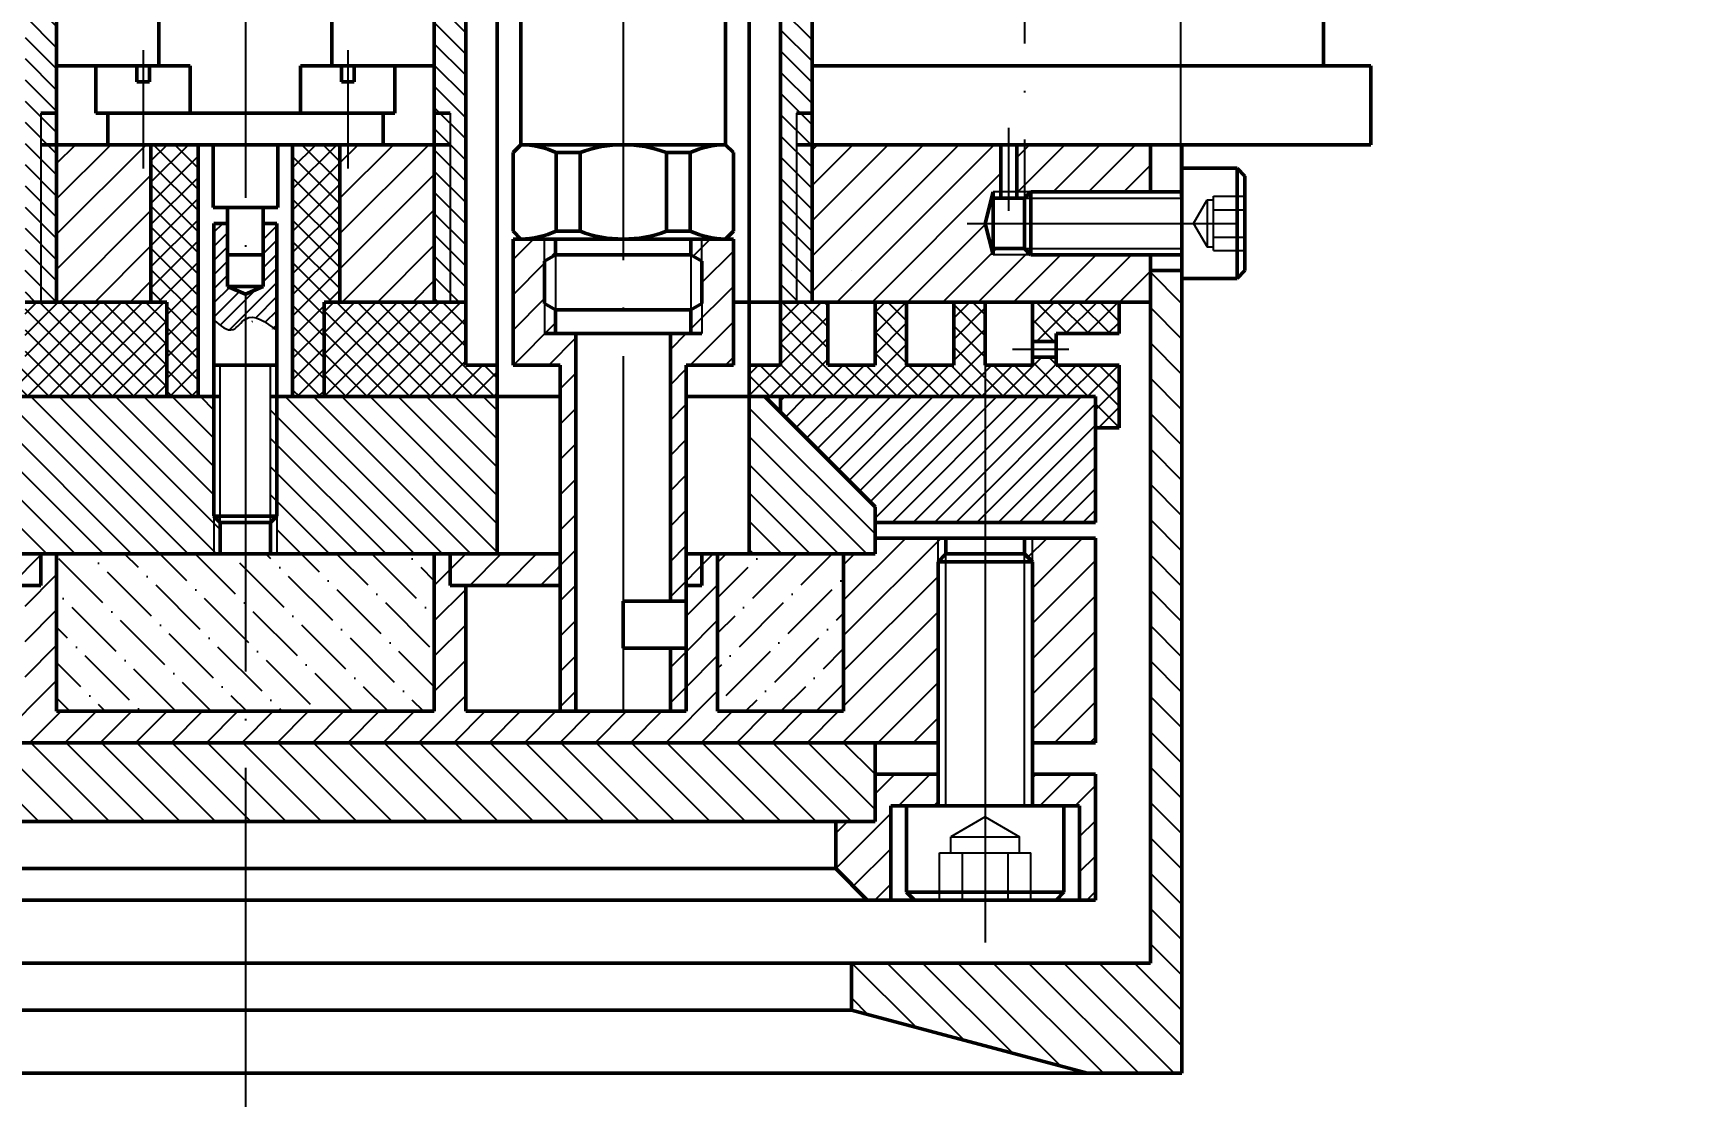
# Model space of a CAD drawing. Header units: millimetres. Extents: x -5427 to 3670, y -5891 to 948.
# Drawn here: x 1353.5 to 1458.1, y 739.4 to 806.9 of the extents above; entities that cross this region are included whole.
import ezdxf

# ---------------------------------------------------------------- set-up
doc = ezdxf.new("R2010")
doc.units = ezdxf.units.MM
doc.header["$MEASUREMENT"] = 0
doc.linetypes.add('ACAD_ISO04W100', pattern=[30, 24, -3, 0, -3])
doc.layers.add('оси', color=1, linetype='ACAD_ISO04W100')
doc.layers.add('Толстые', color=7, linetype='Continuous', lineweight=50)
doc.layers.add('Тонкие', color=140, linetype='Continuous', lineweight=25)
doc.styles.get("Standard").update_dxf_attribs({"font": 'isocpeui.ttf'})
doc.dimstyles.new('ISO-25', dxfattribs={"dimtxt": 4, "dimasz": 4, "dimexe": 1.25, "dimexo": 0, "dimtad": 1, "dimtxsty": 'Standard', "dimcen": 2.5, "dimadec": 0, "dimazin": 0, "dimtfac": 1, "dimtmove": 0, "dimatfit": 3, "dimfxl": 1, "dimarcsym": 0})
pattern_1 = [(135, (1159.511800933583, -1341.044500152839), (-1.122532015133644, -1.122532015133644), [])]
pattern_2 = [(225, (1159.511800933583, -1341.044500152839), (1.122532015133644, -1.122532015133644), [])]
pattern_3 = [(135, (1912.154741541242, -518.7256040148075), (-0.6735192090801865, -0.6735192090801864), []), (225, (1912.154741541242, -518.7256040148075), (0.6735192090801864, -0.6735192090801865), [])]

# ---------------------------------------------------------------- blocks, each defined once
blk = doc.blocks.new('*D147')
at = {"layer": 'Defpoints', "color": 0, "transparency": 16777216}
for p in [(1690.466516361826, 889.928779320926), (1303.470066520167, 797.8378986526861), (1690.466516361826, 523.8379232044122)]:
    blk.add_point(p, dxfattribs=at)
at = {"layer": 'Тонкие', "color": 0, "lineweight": -2, "transparency": 16777216}
for p, q in [((1303.470066520167, 797.8378986526861), (1303.470066520167, 891.178779320926)), ((1690.466516361826, 523.8379232044122), (1690.466516361826, 891.178779320926)), ((1307.470066520167, 889.928779320926), (1686.466516361826, 889.928779320926))]:
    blk.add_line(p, q, dxfattribs=at)
at = {"layer": 'Тонкие', "color": 0, "transparency": 16777216}
for points in [[(1307.470066520167, 890.5954459875926), (1307.470066520167, 889.2621126542593), (1303.470066520167, 889.928779320926)], [(1686.466516361826, 890.5954459875926), (1686.466516361826, 889.2621126542593), (1690.466516361826, 889.928779320926)]]:
    blk.add_solid(points, dxfattribs=at)
at = {"layer": 'Тонкие', "color": 0, "transparency": 16777216, "insert": (1496.968291440997, 892.5795368966835), "char_height": 4, "attachment_point": 5}
blk.add_mtext('387', dxfattribs=at)

msp = doc.modelspace()

# ---------------------------------------------------------------- hatches: boundary and pattern name
at = {"layer": 'Тонкие'}
h = msp.add_hatch(dxfattribs=at)
h.set_pattern_fill('ANSI31', color=256, scale=0.3, angle=90, style=0)
h.set_pattern_definition([(135, (1159.511800933583, -1341.044500152839), (-0.6735192090801865, -0.6735192090801864), [])])
h.paths.add_polyline_path([(1330.969691828892, 801.8378984659305), (1331.969691828892, 801.8380736348611), (1331.969691828892, 789.838234486567), (1332.969691828892, 789.8382487852925), (1332.969691828892, 817.838248677521), (1337.969691828892, 817.838248677522), (1337.969691828892, 818.838248677521), (1331.969691828892, 818.838248677521), (1330.969691828892, 817.838248677521)])
h.paths.add_polyline_path([(1331.969691828892, 799.837898466689), (1330.969691828892, 799.837898466689), (1330.969691828892, 789.8382201878405), (1331.969691828892, 789.838234486567)])
h.paths.add_polyline_path([(1331.969691828892, 801.8380736348611), (1330.969691828892, 801.8378984659305), (1330.969691828892, 799.837898466689), (1331.969691828892, 799.837898466689)], flags=16)
h.paths.add_polyline_path([(1347.969691828892, 818.838248677522), (1347.969691828892, 817.838248677521), (1352.969691828892, 817.838248677521), (1352.969691828892, 789.8382486775229), (1353.969691829691, 789.838248671954), (1353.970042197425, 801.8380735734866), (1354.969691828892, 801.8378984659305), (1354.969691828892, 817.838248677522), (1353.969691828892, 818.838248677522)])
h.paths.add_polyline_path([(1354.969691828892, 799.8379005390454), (1353.969983796837, 799.8378984672947), (1353.969691829691, 789.838248671954), (1354.969691828892, 789.8382486663843)])
h.paths.add_polyline_path([(1353.969983796837, 799.8378984672938), (1354.969691828892, 799.8379005390454), (1354.969691828892, 801.8378984659305), (1353.970042197425, 801.8380735734866)], flags=16)
h.paths.add_polyline_path([(1379.969691828834, 799.8379523479691), (1378.969691828834, 799.8379502756118), (1378.969691828834, 789.8382486851008), (1379.969691828834, 789.8382486813127)], flags=17)
h.paths.add_polyline_path([(1378.969691828834, 799.8379502756118), (1379.969691828834, 799.8379523479691), (1379.969691828834, 801.8381337332105), (1378.969691828834, 801.8379585642817)])
h.paths.add_polyline_path([(1378.969691828834, 801.8379585642817), (1379.969691828834, 801.8381337332114), (1379.969691828834, 789.8382486813136), (1380.969691828834, 789.8382486775265), (1380.969691828834, 817.8383087758723), (1385.969691828834, 817.8383087758723), (1385.969691828834, 818.8383087758723), (1379.969691828834, 818.8383087758723), (1378.969691828834, 817.8383087758723)])
h.paths.add_polyline_path([(1402.969691828834, 817.8383087758723), (1401.969691828833, 818.8383087758723), (1395.969691828834, 818.8383087758723), (1395.969691828834, 817.8383087758723), (1400.969691828834, 817.8383087758723), (1400.969691828834, 789.8378984666908), (1401.969691828834, 789.8378984666908), (1401.969691828834, 801.8381337332114), (1402.969691828834, 801.8379585642817)])
h.paths.add_polyline_path([(1402.969691828834, 799.8378984666899), (1401.969691828834, 799.8378984666899), (1401.969691828834, 789.8378984666908), (1402.969691828834, 789.8378984666917)], flags=17)
h.paths.add_polyline_path([(1401.969691828834, 799.8378984666899), (1402.969691828834, 799.8378984666899), (1402.969691828834, 801.8379585642817), (1401.969691828834, 801.8381337332114)], flags=17)
h = msp.add_hatch(dxfattribs=at)
h.set_pattern_fill('ANSI31', color=256, scale=0.5, angle=180, style=0)
h.set_pattern_definition(pattern_2)
h.paths.add_polyline_path([(1318.969708550337, 799.837898466689), (1318.969708543749, 796.8378986975879), (1319.469708494309, 796.8378986975879), (1319.969708525247, 794.837898652688), (1319.969708496399, 794.837898652688), (1319.469708527338, 792.8378986594764), (1317.06970854053, 792.8378986594764), (1309.469704815901, 792.8378986549699), (1309.469704815901, 789.8379127654118), (1330.969691828892, 789.8382201878405), (1330.969691828892, 799.837898466689)])
h.paths.add_polyline_path([(1309.469704815909, 799.8378984666881), (1309.469704815909, 796.8378986526861), (1317.069704781041, 796.8378986526861), (1317.06970850566, 796.8378986975879), (1317.969708543749, 796.8378986975879), (1317.969708550337, 799.837898466689)], flags=17)
h.paths.add_polyline_path([(1354.969691828892, 799.8379005390464), (1354.969691828892, 789.8382486663852), (1360.969691327638, 789.8382486329676), (1360.969691828886, 799.8379129731877), (1360.969691828886, 799.8379254073291), (1358.219691828863, 799.8379254073291), (1358.219691828901, 799.8379072742057)])
h.paths.add_polyline_path([(1372.969691828892, 799.83792540733), (1372.969691488039, 789.8382487078236), (1378.969691828834, 789.8382486851008), (1378.969691828834, 799.8379502756127), (1375.719691828863, 799.8379435404515), (1375.719691828863, 799.8379254073291)])
h.paths.add_polyline_path([(1402.969691828834, 799.8378984666899), (1402.969691828834, 789.8378984666917), (1424.469678841876, 789.8378984666926), (1424.469678841875, 792.8378986537839), (1416.869678847577, 792.837898653783), (1414.46967513044, 792.8378986594764), (1413.969675146954, 794.8378987103845), (1414.469675163468, 796.837898697587), (1414.969675114028, 796.8378986975879), (1414.96967510744, 799.8378984666899)])
h.paths.add_polyline_path([(1415.96967510744, 799.8378984666908), (1415.969675114028, 796.8378986975879), (1416.869675152118, 796.8378986975879), (1416.869678876754, 796.8378986526861), (1424.469678841882, 796.8378986526861), (1424.469678841882, 799.8378984666899)])
h.paths.add_polyline_path([(1414.469675133742, 793.2378986404585), (1414.46967513044, 792.8378986594764), (1416.869678841884, 792.8378986594764), (1416.469678841884, 793.2378986594761)], flags=17)
h.paths.add_polyline_path([(1415.969675114029, 796.8378986975879), (1415.969675114907, 796.4378986563027), (1416.469678831854, 796.4378986563017), (1416.869678876755, 796.8378986975879)], flags=17)
h.paths.add_polyline_path([(1414.469675163469, 796.8378986975879), (1414.469675160166, 796.4378986563027), (1414.969675114907, 796.4378986563017), (1414.969675114028, 796.8378986975879)], flags=16)
h.paths.add_polyline_path([(1317.469708540529, 793.2378986594761), (1317.469704815911, 793.2378986594761), (1317.069704815912, 792.8378986594764), (1319.469708527338, 792.8378986594764), (1319.469708524035, 793.2378986404585)], flags=17)
h.paths.add_polyline_path([(1318.969708543749, 796.8378986975879), (1318.96970854287, 796.4378986563008), (1319.469708497611, 796.4378986563017), (1319.469708494309, 796.8378986975879)], flags=16)
h.paths.add_polyline_path([(1317.069704781041, 796.8378986975879), (1317.469704825942, 796.4378986563017), (1317.96970854287, 796.4378986563017), (1317.969708543749, 796.8378986975879)], flags=17)
h = msp.add_hatch(dxfattribs=at)
h.set_pattern_fill('ANSI37', color=256, scale=0.3, angle=180, style=0)
h.set_pattern_definition([(225, (1159.511800933583, -1341.044500152839), (0.6735192090801864, -0.6735192090801865), []), (315, (1159.511800933583, -1341.044500152839), (0.6735192090801865, 0.6735192090801864), [])])
h.paths.add_polyline_path([(1363.969691828885, 799.8379191902584), (1360.969691828885, 799.8379129731877), (1360.969691327638, 789.8382486329676), (1361.969691327638, 789.8382486273979), (1361.969691026863, 783.8378932805797), (1363.969691026864, 783.8378930132542)])
h.paths.add_polyline_path([(1369.969691283509, 783.837892053434), (1371.969691283509, 783.83789186695), (1371.969691488039, 789.8382487116107), (1372.969691488039, 789.8382487078236), (1372.969691828891, 799.8379254073291), (1369.969691828892, 799.8379254073291)])
h = msp.add_hatch(dxfattribs=at)
h.set_pattern_fill('ANSI31', color=256, scale=0.2, angle=180, style=0)
h.set_pattern_definition([(225, (1159.511800933583, -1341.044500152839), (0.4490128060534576, -0.4490128060534577), [])])
edge = h.paths.add_edge_path()
edge.add_line((1365.839691828863, 790.8379254073291), (1365.839691828863, 794.83792540733))
edge.add_line((1365.839691828863, 794.83792540733), (1364.969691647032, 794.83792540733))
edge.add_line((1364.969691647032, 794.83792540733), (1364.969690529066, 788.690529584321))
edge.add_spline(control_points=[(1364.969690529066, 788.690529584321), (1365.39763367437, 788.3252237283134), (1366.148974595756, 787.6838552627762), (1366.697885199152, 788.5815466935703), (1366.969691828892, 788.7568120835879)], knot_values=[0, 0, 0, 0, 1.356419349146966, 2.381469068400858, 2.381469068400858, 2.381469068400858, 2.381469068400893], degree=3, periodic=0)
edge.add_line((1366.969691828892, 788.7568120835879), (1366.969691828892, 790.3379254073286))
edge.add_line((1366.969691828892, 790.3379254073282), (1365.839691828862, 790.8379254073286))
edge = h.paths.add_edge_path()
edge.add_line((1366.969691828892, 790.3379254073427), (1366.969691828892, 788.7568120835874))
edge.add_spline(control_points=[(1366.969691828892, 788.7568120835879), (1367.534169596848, 789.1207966422119), (1368.251931145001, 788.5742085000577), (1368.969692693154, 788.0276203579035)], knot_values=[2.381469068400858, 2.381469068400858, 2.381469068400858, 2.381469068400893, 4.510253705196564, 4.510253705196564, 4.510253705196564, 4.510253705196564], degree=3, periodic=0)
edge.add_line((1368.969692693154, 788.0276203579035), (1368.969691939014, 794.8379254073295))
edge.add_line((1368.969691939014, 794.83792540733), (1368.099691828864, 794.83792540733))
edge.add_line((1368.099691828863, 794.83792540733), (1368.099691828863, 790.8379254073291))
edge.add_line((1368.099691828863, 790.8379254073291), (1366.969691828892, 790.3379254073423))
h = msp.add_hatch(dxfattribs=at)
h.set_pattern_fill('ANSI31', color=256, scale=0.5, angle=180, style=0)
h.set_pattern_definition([(225, (1554.154741334236, -525.7460722845078), (1.122532015133644, -1.122532015133644), [])])
h.paths.add_polyline_path([(1326.969691828892, 773.838248677521), (1326.969691839578, 774.8382486454605), (1322.969704190732, 774.838248773701), (1322.969704190732, 767.838248677521), (1324.969704190732, 767.838248677521), (1325.969704190732, 767.838248677521), (1325.969704190732, 761.8382488036034), (1366.969691828892, 761.838249201249), (1366.969691828892, 763.838248677521), (1354.969691828892, 763.838248677521), (1354.969691828892, 773.8382500297332), (1353.969691828892, 773.8382499546099), (1353.969691828892, 771.838248677521), (1352.969691828892, 771.838248677521), (1352.969691828892, 763.838248677521), (1338.969691828892, 763.838248677521), (1338.969691828892, 771.838248677521), (1337.969691828892, 771.838248677521), (1337.969691828892, 773.838248677521), (1336.969691828892, 773.838248677521), (1336.969691828892, 763.838248677521), (1328.969691828892, 763.838248677521), (1328.969691828892, 773.838248677521)])
h.paths.add_polyline_path([(1312.969704815898, 774.8382481351694), (1312.969704815898, 771.1834755706498), (1314.147224884716, 770.7020136454742, -0.3045927964812938), (1314.610032903614, 771.0127816776587, -1), (1314.610032903614, 770.0127816776587, -0.533045411100203), (1314.147224884716, 770.7020136454742), (1312.969704815898, 771.1834755706498), (1312.969704815898, 761.838248677521), (1313.969704190732, 761.8382486872199), (1313.969704190732, 767.838248677521), (1316.969703386785, 767.838248677521), (1316.969703723416, 774.8382481351694)])
h.paths.add_polyline_path([(1314.610032903614, 770.0127816776587, 1), (1314.610032903614, 771.0127816776587, 1)], flags=16)
h.paths.add_polyline_path([(1406.969700835578, 774.8382496443476), (1406.969705339006, 773.8382305817779), (1404.969691828892, 773.8382335977551), (1404.969691828892, 763.838248677521), (1396.969691828892, 763.838248677521), (1396.969691828892, 773.8382456615839), (1395.969691828892, 773.8382471695625), (1395.969691828892, 771.8382486775192), (1394.969699500778, 771.8382486775192), (1394.969703884713, 763.838248677521), (1380.969691828892, 763.838248677521), (1380.969691828892, 771.8382486775192), (1379.969691828892, 771.8382486775192), (1379.969691828892, 773.8382519078061), (1378.969691828892, 773.8382518326837), (1378.969691828892, 763.838248677521), (1366.969691828892, 763.838248677521), (1366.969691828892, 761.838249201249), (1410.969685167403, 761.8382496279903), (1410.969690632772, 773.3385996242853), (1410.969690632772, 774.8382457770142)])
h.paths.add_polyline_path([(1416.969681954437, 774.8382399760078), (1416.969681954437, 773.3386083026164), (1416.969690632772, 773.3385996242853), (1416.969681954437, 773.3385996242853), (1416.969681954437, 761.8382486775201), (1420.96969053415, 761.8382483658954), (1420.969686873874, 773.8382483998905), (1420.969686568855, 774.8382361086599)])
h.paths.add_polyline_path([(1410.969690632772, 774.8382457770142), (1410.969690632772, 773.3385996242853), (1411.469690399112, 773.8385993872309), (1411.469690399112, 774.8382452935969)])
h.paths.add_polyline_path([(1416.469690632772, 774.838240459417), (1416.469690632772, 773.8385993872309), (1416.969681954437, 773.3386083026164), (1416.969681954437, 774.8382399760078)])
h.paths.add_polyline_path([(1393.969704248281, 767.838248677521), (1393.969703521156, 763.838248677522), (1394.969691828892, 763.838248677521), (1394.969691828892, 767.838248677521)], flags=17)
h.paths.add_polyline_path([(1393.969707883913, 787.8383087758723), (1393.969704793624, 770.838248677521), (1394.96970004877, 770.838248677521), (1394.969691828858, 785.8383087758714), (1397.969691828834, 785.8383087758723), (1397.969691828834, 793.8383087758723), (1395.969691828834, 793.8383087758723), (1395.969691828834, 792.4341635874428), (1395.969691828834, 789.7424539643018), (1395.969691828834, 787.8383087758723)])
h.paths.add_polyline_path([(1385.969691828838, 787.8383087758723), (1385.969691828838, 789.7424539643036), (1385.969691828834, 792.4341635874391), (1385.969691828834, 793.8383087758723), (1383.969691828834, 793.8383087758723), (1383.969691828834, 785.8383087758723), (1386.969691828834, 785.8383087758723), (1386.969712487699, 763.838248677521), (1387.969703521156, 763.838248677521), (1387.969707883913, 787.8383087758723)])
h.paths.add_polyline_path([(1385.969691828838, 789.7424539643027), (1385.969691828838, 787.8383087758723), (1386.669691828835, 787.8383087758723), (1386.669691828835, 789.3383087758723)], flags=16)
h.paths.add_polyline_path([(1385.969691828834, 793.8383087758723), (1385.969691828834, 792.4341635874391), (1386.669691828835, 792.8383087758723), (1386.669691828835, 793.8383087758723)], flags=16)
h.paths.add_polyline_path([(1395.26969182884, 793.8383087758723), (1395.26969182884, 792.8383087758714), (1395.969691828834, 792.4341635874428), (1395.969691828834, 793.8383087758723)], flags=17)
h.paths.add_polyline_path([(1395.269691828834, 789.3383087758687), (1395.269691828834, 787.8383087758723), (1395.969691828834, 787.8383087758723), (1395.969691828834, 789.7424539643009)], flags=17)
h.paths.add_polyline_path([(1345.969691828892, 787.838248677521), (1345.969691828892, 763.838248677521), (1346.969691828892, 763.838248677521), (1346.969691828892, 785.838248677521), (1349.969691828892, 785.838248677521), (1349.969691828892, 793.838248677521), (1347.969691828892, 793.838248677521), (1347.969691828892, 792.4341034890915), (1347.969691828892, 789.7423938659506), (1347.969691828892, 787.838248677521)])
h.paths.add_polyline_path([(1337.969691828895, 787.838248677521), (1337.969691828895, 789.7423938659533), (1337.969691828892, 792.4341034890879), (1337.969691828892, 793.838248677521), (1335.969691828892, 793.838248677521), (1335.969691828892, 785.838248677521), (1338.969691828892, 785.838248677521), (1338.969691828892, 767.8797005618492), (1339.969691828892, 767.3023502926592), (1339.969691828892, 787.838248677521)])
h.paths.add_polyline_path([(1337.969691828895, 789.7423938659515), (1337.969691828895, 787.838248677521), (1338.669691828892, 787.838248677521), (1338.669691828892, 789.338248677521)], flags=16)
h.paths.add_polyline_path([(1337.969691828892, 793.838248677521), (1337.969691828892, 792.4341034890879), (1338.669691828892, 792.838248677521), (1338.669691828892, 793.838248677521)], flags=16)
h.paths.add_polyline_path([(1347.269691828891, 789.3382486775174), (1347.269691828891, 787.838248677521), (1347.969691828892, 787.838248677521), (1347.969691828892, 789.7423938659506)], flags=17)
h.paths.add_polyline_path([(1347.269691828897, 793.838248677521), (1347.269691828897, 792.838248677521), (1347.969691828892, 792.4341034890915), (1347.969691828892, 793.838248677521)], flags=17)
h.paths.add_polyline_path([(1346.969691828892, 773.83824942875), (1346.969691828892, 771.838248677521), (1353.969691828892, 771.838248677521), (1353.969691828892, 773.8382499546099)], flags=17)
h.paths.add_polyline_path([(1337.969691828892, 773.838248677521), (1337.969691828892, 771.838248677521), (1338.969691828892, 771.838248677521), (1338.969691828892, 773.838248677521)], flags=17)
h.paths.add_polyline_path([(1379.969691828892, 773.8382519078061), (1379.969691828892, 771.8382486775192), (1386.969704975405, 771.8382486775201), (1386.969703097328, 773.8382524336669)], flags=16)
h.paths.add_polyline_path([(1394.969698404794, 773.8382486775301), (1394.969699500778, 771.8382486775192), (1395.969691828892, 771.8382486775201), (1395.969691828892, 773.8382471695625)], flags=17)
h = msp.add_hatch(dxfattribs=at)
h.set_pattern_fill('ANSI31', color=256, scale=0.5, angle=90, style=0)
h.set_pattern_definition(pattern_1)
h.paths.add_polyline_path([(1309.469704815898, 747.838248677521), (1309.469704815901, 791.837898670103), (1307.469704815898, 791.8378986537848), (1307.469704815898, 740.838248677521), (1313.469691828892, 740.838248677521), (1328.469691828877, 744.838248677521), (1328.469691828886, 747.8382486775201)])
h.paths.add_polyline_path([(1405.469691828898, 747.8382486775192), (1405.469691828907, 744.838248677521), (1420.469691828892, 740.838248677521), (1426.469678841885, 740.838248677521), (1426.469678841885, 791.8378986537848), (1424.469678841876, 791.8378986537848), (1424.469678841883, 747.8382486775192)])
h = msp.add_hatch(dxfattribs=at)
h.set_pattern_fill('ANSI37', color=256, scale=0.3, angle=90, style=0)
h.set_pattern_definition(pattern_3)
h.paths.add_polyline_path([(1311.469704815898, 785.8378984666854), (1311.469704649523, 781.8378984666854), (1312.969704815898, 781.8378983725736), (1312.969704815898, 783.8378980167174), (1317.469352949433, 783.8378976698853), (1317.469703957072, 783.838248677521), (1317.469703957072, 783.837897669858), (1317.624319450616, 783.83789765794), (1313.915023396873, 785.8378984666854)])
h.paths.add_polyline_path([(1316.96969182889, 785.8378984666872), (1316.96969182889, 786.3378984666872), (1315.469704815898, 786.3378984666872), (1315.469704815898, 785.8378984666854), (1313.915023396873, 785.8378984666854), (1317.624319450616, 783.83789765794), (1319.969706412496, 783.8378974771579), (1319.969706759631, 785.8378984666872)])
h.paths.add_polyline_path([(1311.469704815898, 789.8379413628647), (1311.469704815898, 787.8378984666854), (1315.469704815898, 787.8378984666854), (1315.469704815898, 787.3378984666872), (1316.96969182889, 787.3378984666872), (1316.96969182889, 789.8380200056729)])
h.paths.add_polyline_path([(1321.156411112828, 787.8674685911767, -0.5913973766519861), (1320.734246376165, 788.6353807691714), (1319.96969182889, 789.120578740881), (1319.96969182889, 786.2948144926615), (1319.969706838938, 786.2948144926615), (1319.969706412496, 783.8378974771579), (1322.469704190732, 783.8378972844587), (1322.469704190732, 783.838248677521), (1322.470055583988, 783.8378972844314), (1334.969691828892, 783.8378963209609), (1334.969691828892, 785.838248677521), (1332.969691828892, 785.838248677521), (1332.969691828892, 789.8382487852925), (1329.96969182889, 789.8382058891141), (1329.96969182889, 785.8378984666872), (1326.96969182889, 785.8378984666872), (1326.96969182889, 789.8381629929356), (1324.96969182889, 789.8381343954827), (1324.96969182889, 785.8378984666872), (1321.96969182889, 785.8378984666872), (1321.96969182889, 789.8380914993052), (1319.96969182889, 789.8380629018523), (1319.96969182889, 789.120578740881), (1320.734246376165, 788.6353807691714, -0.2567571301440547), (1321.156411112828, 788.8674685911767, -1)])
h.paths.add_polyline_path([(1321.156411112828, 787.8674685911767, 1), (1321.156411112828, 788.8674685911767, 1)], flags=16)
h.paths.add_polyline_path([(1352.969691828892, 789.8382486775229), (1352.969691828892, 785.838248677521), (1350.969691828892, 785.838248677521), (1350.969691828892, 783.8378947508675), (1361.969691026863, 783.8378932805792), (1361.969691327638, 789.8382486273979)])
h = msp.add_hatch(dxfattribs=at)
h.set_pattern_fill('ANSI37', color=256, scale=0.3, angle=90, style=0)
h.set_pattern_definition(pattern_3)
h.paths.add_polyline_path([(1371.969691488039, 789.8382487116107), (1371.96969128351, 783.8378918669498), (1382.969691828877, 783.8378908412881), (1382.969691828874, 785.8383087758723), (1380.969691828834, 785.8383087758723), (1380.969691828834, 789.8382486775256)])
h.paths.add_polyline_path([(1400.969691828834, 789.8378984666908), (1400.969691828834, 785.8383087758723), (1398.969691828874, 785.8383087758723), (1398.969691828877, 783.8378906886094), (1413.96969293667, 783.8378952639544), (1413.969692953097, 785.837898524502), (1413.969691773538, 785.837898524502), (1413.969691768618, 789.8378984666926), (1411.969691768618, 789.8378984666926), (1411.969691773538, 785.8378985220409), (1408.969691773538, 785.837898518351), (1408.969691768618, 789.8378984666917), (1406.969691768618, 789.8378984666917), (1406.969691773538, 785.8378985158909), (1403.969691773538, 785.8378985122001), (1403.969691768618, 789.8378984666917)])
h.paths.add_polyline_path([(1418.469678786529, 785.8378984666926), (1418.469678785915, 786.3378985300362), (1416.969691772923, 786.3378985281909), (1416.969691773538, 785.8378985281909), (1413.969692953097, 785.837898524502), (1413.96969293667, 783.8378952639544), (1420.969683823751, 783.8378973991132), (1420.969684433797, 781.8378983419045), (1422.469679008261, 781.8378984666854), (1422.469678841886, 785.8378984666926)])
h.paths.add_polyline_path([(1416.969691768618, 789.8378984666926), (1416.969691771693, 787.3378985281909), (1418.469678784684, 787.3378985300362), (1418.469678784069, 787.8378984666926), (1422.469678841879, 787.8378984666917), (1422.469678841879, 789.8378984666926)])
h = msp.add_hatch(dxfattribs=at)
h.set_pattern_fill('ANSI31', color=256, scale=0.3, angle=180, style=0)
h.set_pattern_definition([(225, (1159.511800933583, -1341.044500152839), (0.6735192090801864, -0.6735192090801865), [])])
h.paths.add_polyline_path([(1312.969704815898, 775.8382481351694), (1316.969703771507, 775.8382481351694), (1316.969704156213, 783.8378977083979), (1312.969704815898, 783.8378980167174)])
h.paths.add_polyline_path([(1332.969691828892, 782.8382486133997), (1332.969691828892, 783.8378964751205), (1322.969704190732, 783.8378972459185), (1322.969704190732, 775.8382486739588), (1326.969691850265, 775.8382486454603), (1326.969691860952, 776.8382486454602)])
h.paths.add_polyline_path([(1406.96969182889, 776.8382496443584), (1406.969696332234, 775.8382496443523), (1413.969692870965, 775.8382428765048), (1413.969692936671, 783.8378952639547), (1400.969691828892, 783.8378912986549), (1400.969691828892, 782.8382496443563)])
h.paths.add_polyline_path([(1413.969692936671, 783.8378952639548), (1413.969692870965, 775.8382428765049), (1420.969686263832, 775.8382361086601), (1420.96968382375, 783.8378973991131)])
h = msp.add_hatch(dxfattribs=at)
h.set_pattern_fill('ANSI31', color=256, scale=0.4, angle=90, style=0)
h.set_pattern_definition([(135, (1159.511800933583, -1341.044500152839), (-0.8980256121069154, -0.8980256121069152), [])])
h.paths.add_polyline_path([(1326.969691860952, 776.8382486454605), (1326.969691828892, 773.838248677521), (1334.969691828892, 773.838248677521), (1334.969691828892, 783.8378963347152), (1333.969339630754, 783.8378964152619)])
h.paths.add_polyline_path([(1350.969691828892, 783.8378947508675), (1350.969691828892, 773.8382497292407), (1364.969693807808, 773.8382507809622), (1364.969693987249, 776.2382486478148), (1364.969688264496, 776.2382543705683), (1364.969689646565, 783.8378924280953), (1358.969691828892, 783.8378930132542), (1358.969691828892, 783.8378936815664)])
h.paths.add_polyline_path([(1368.569695606786, 783.8378921839733), (1368.569694135551, 775.8382486677949), (1368.569694016534, 775.8382486702433), (1368.569694123395, 773.838251051405), (1382.969691828892, 773.8382521331753), (1382.969691828877, 783.8378908412881)])
h.paths.add_polyline_path([(1399.970050479506, 783.8378909937421), (1398.969691828877, 783.8378906886085), (1398.969691828892, 773.8382426456267), (1406.969705339006, 773.8382305817779), (1406.969691828891, 776.8382496443576)])
h.paths.add_polyline_path([(1364.969693987249, 776.2382486478148), (1364.969693807808, 773.8382507809622), (1365.369694137494, 773.8382508110119), (1365.369693987249, 775.8382486478151)])
h.paths.add_polyline_path([(1368.569694135551, 775.8382487892588), (1368.569694135551, 775.8382486677949), (1368.569694016534, 775.8382486677949), (1368.569694123395, 773.838251051405), (1368.969693859884, 773.8382510814538), (1368.969693998653, 776.2382486559766)], flags=16)
h = msp.add_hatch(dxfattribs=at)
h.set_pattern_fill('ANSI36', color=256, scale=0.5, angle=180, style=0)
h.set_pattern_definition([(225, (1159.511800933583, -1341.044500152839), (-0.841899011350234, -3.086963041617522), [3.96875, -0.79375, 0, -0.79375])])
h.paths.add_polyline_path([(1404.969691828891, 763.838248677521), (1404.969691828892, 773.8382335977553), (1396.969691828891, 773.8382456615836), (1396.969691828892, 763.838248677521)])
h.paths.add_polyline_path([(1336.969691828892, 773.8382486775212), (1328.969691828892, 773.838248677521), (1328.969691828892, 763.838248677521), (1336.969691828892, 763.838248677521)])
h = msp.add_hatch(dxfattribs=at)
h.set_pattern_fill('ANSI36', color=256, scale=0.5, angle=90, style=0)
h.set_pattern_definition([(135, (1159.511800933583, -1341.044500152839), (-3.086963041617522, 0.8418990113502338), [3.96875, -0.79375, 0, -0.79375])])
h.paths.add_polyline_path([(1354.969691828892, 773.8382500297323), (1354.969691828892, 763.838248677521), (1366.969691828892, 763.838248677521), (1366.969691828892, 773.838248677521), (1364.488151245547, 773.838248863058), (1364.488151245547, 773.8194403966074), (1364.469340889862, 773.8382507433746)])
h.paths.add_polyline_path([(1369.488151479205, 773.838251120402), (1369.488151479205, 773.8382484892229), (1366.969691828892, 773.8382486775201), (1366.969691828892, 763.838248677521), (1378.969691828892, 763.838248677521), (1378.969691828892, 773.8382518326837)])
h = msp.add_hatch(dxfattribs=at)
h.set_pattern_fill('ANSI31', color=256, scale=0.5, angle=90, style=0)
h.set_pattern_definition(pattern_1)
h.paths.add_polyline_path([(1326.969691828892, 761.8382488133022), (1326.969691828892, 756.8382486775201), (1366.969691828892, 756.8382486775205), (1366.969691828891, 761.838249201249)])
h.paths.add_polyline_path([(1366.969691828892, 756.8382486775205), (1406.969691828892, 756.8382486775209), (1406.969691828892, 761.8382495891958), (1366.969691828892, 761.8382492012491)])
h = msp.add_hatch(dxfattribs=at)
h.set_pattern_fill('ANSI31', color=256, scale=0.5, angle=180, style=0)
h.set_pattern_definition(pattern_2)
h.paths.add_polyline_path([(1327.469695216352, 751.8382471277539), (1329.469696766118, 753.838248677521), (1329.469696766118, 756.8382486775201), (1326.969691828892, 756.8382486775201), (1326.969691828892, 759.838248677521), (1319.969702246938, 759.838248677521), (1319.969700858398, 751.838247929358)])
h.paths.add_polyline_path([(1312.969704815898, 751.838248677521), (1319.969700858398, 751.838247929358), (1319.969702246938, 759.838248677521), (1312.969704815898, 759.8382486775201)])
h.paths.add_polyline_path([(1407.969691828892, 757.838248677521), (1410.969683266463, 757.838248677521), (1410.969684216932, 759.8382480042494), (1406.969691828892, 759.8382486775201), (1406.969691828892, 756.838248677521), (1404.469696766118, 756.838248677521), (1404.469696766118, 753.838248677521), (1406.469696766118, 751.838248677521), (1407.969691828892, 751.838248677521)])
h.paths.add_polyline_path([(1416.969681954437, 759.8382377706587), (1416.969681954437, 757.838248677521), (1419.96969182889, 757.8382486775201), (1419.969691828892, 751.8382372413037), (1420.969688716338, 751.8382371344226), (1420.969690170586, 759.8382370435322)])

# ---------------------------------------------------------------- linework, layer by layer
at = {"layer": 'оси'}
for p, q in [((1366.969691828892, 880.6546058345577), (1366.969691828892, 720.5807225652009)), ((1416.466517629326, 860.3640485760218), (1416.466517617387, 796.2302185695037)), ((1390.969712570891, 846.5962977817564), (1390.969703884717, 763.8382428605248)), ((1426.36601252029, 819.2415932146966), (1426.36601252029, 796.5521873952559)), ((1402.943556015632, 796.8741562210082), (1402.943556015632, 817.8146909276904)), ((1360.469691828892, 805.8379254073282), (1360.469691828892, 798.3156389120852)), ((1373.469691828892, 805.83792540733), (1373.469691828892, 798.3264029774148)), ((1415.469675114907, 795.6257062941934), (1415.46967510744, 800.9101025415168)), ((1412.827387403789, 794.837898652688), (1430.002432044553, 794.837898652687)), ((1415.709588240299, 786.8378985281909), (1419.291153082904, 786.8378985300362)), ((1413.969692956851, 786.2948041311413), (1413.969692651735, 749.1472049508432)), ((1413.969673840764, 775.216364554419), (1413.969683266462, 749.1472153123634))]:
    msp.add_line(p, q, dxfattribs=at)
at = {"layer": 'Толстые'}
for p, q in [((1354.969691828892, 817.838248677521), (1354.969691828892, 789.8382213093103)), ((1378.969691828834, 817.8383087758723), (1378.969691828834, 789.8382814076606)), ((1380.969691828834, 817.8383087758723), (1380.969691828834, 785.8383087758723)), ((1400.969691828834, 817.8383087758723), (1400.969691828834, 785.8383087758723)), ((1402.969691828834, 817.8383087758723), (1402.969691828834, 789.8382814076606)), ((1382.969691828892, 773.838248677521), (1382.969691828833, 813.8383087758705)), ((1398.969691828892, 773.838248677521), (1398.969691828833, 813.8383087758741)), ((1384.469691828834, 810.8383087758723), (1384.469691828834, 799.8383087758723)), ((1397.469691828834, 810.8383087758723), (1397.469691828834, 799.8383087758723)), ((1361.469691828863, 809.837925407328), (1361.469691828863, 804.8379251257473)), ((1372.469691828863, 809.837925407331), (1372.469691828863, 804.8379251589473)), ((1397.46651758368, 804.8379252646082), (1397.46651758368, 808.837925407013)), ((1435.466517583678, 804.8379254061106), (1435.466517583678, 808.837925407013)), ((1354.969691828893, 804.837925106129), (1361.469691828863, 804.8379251257473)), ((1360.069691828867, 804.8379254073293), (1357.469691828871, 804.8379254073288)), ((1357.469691828871, 804.8379254073288), (1357.469691828871, 801.8379254073288)), ((1360.069691828867, 804.8379254073279), (1360.069691828864, 803.8379254073288)), ((1360.869691828871, 804.8379254073284), (1360.869691828871, 803.8379254073297)), ((1363.469691828871, 804.8379254073297), (1360.869691828871, 804.8379254073293)), ((1363.469691828871, 804.8379254073288), (1363.46969182887, 801.8379254073288)), ((1370.469691828871, 804.8379254073288), (1370.469691828871, 801.8379254073288)), ((1373.069691828867, 804.8379254073293), (1370.469691828871, 804.8379254073288)), ((1372.469691828863, 804.8379251589473), (1378.969691828834, 804.8379251785655)), ((1373.069691828867, 804.8379254073279), (1373.069691828864, 803.8379254073288)), ((1373.869691828871, 804.8379254073284), (1373.869691828871, 803.8379254073297)), ((1376.469691828871, 804.8379254073297), (1373.869691828871, 804.8379254073293)), ((1376.469691828871, 804.8379254073288), (1376.46969182887, 801.8379254073288)), ((1402.943556015632, 804.8379252509233), (1438.466517531344, 804.8379253581386)), ((1438.466517531344, 804.8379254121826), (1438.466517531344, 799.8379254255276)), ((1360.869691828871, 803.8379254073297), (1360.06969182887, 803.8379254073288)), ((1373.869691828871, 803.8379254073297), (1373.06969182887, 803.8379254073288)), ((1354.969691828892, 801.8378984659305), (1353.969691828892, 801.8380736348611)), ((1376.469691828871, 801.8379254073291), (1357.469691828871, 801.837925407329)), ((1358.219691828863, 801.8379254073291), (1358.219691828863, 799.8379254073291)), ((1375.719691828863, 801.8379254073291), (1375.719691828863, 799.8379254073291)), ((1378.969691828834, 801.8379585642817), (1379.969691828834, 801.8381337332114)), ((1402.969691828834, 801.8379585642817), (1401.969691828834, 801.8381337332114)), ((1353.969691828892, 799.837898466689), (1379.969691828834, 799.8379523479691)), ((1353.969983797624, 799.8379254040203), (1354.393992466702, 799.8379254041282)), ((1354.969691828892, 799.8379254042749), (1379.969691828834, 799.837925410638)), ((1375.719691828863, 799.8379254073291), (1358.219691828863, 799.8379254073291)), ((1360.969691828886, 799.8379254073291), (1360.969691327638, 789.8382486329667)), ((1363.969691828886, 799.8379252569505), (1363.969691026863, 783.8378932638627)), ((1364.919691828863, 799.8379254073291), (1364.919691828863, 795.8379254073291)), ((1369.019691828863, 799.8379254073291), (1369.019691828863, 795.8379254073291)), ((1369.969691828892, 799.8379255095881), (1369.96969128351, 783.8378918430465)), ((1372.969691828892, 799.8379254073291), (1372.969691488039, 789.8382487078236)), ((1383.969691828834, 799.3383087758723), (1384.469691828834, 799.8383087758723)), ((1383.969691828834, 794.3383087758723), (1383.969691828833, 799.3383087758723)), ((1384.469691828834, 799.8383087758723), (1397.469691828834, 799.8383087758723)), ((1386.711361579636, 799.3383087758723), (1388.228022078033, 799.3383087758723)), ((1386.711361579638, 794.3383087758723), (1386.711361579638, 799.3383087758714)), ((1388.228022078033, 794.3383087758723), (1388.228022078033, 799.3383087758723)), ((1393.711361579636, 799.3383087758723), (1395.228022078033, 799.3383087758723)), ((1393.711361579636, 794.3383087758723), (1393.711361579636, 799.3383087758723)), ((1395.228022078033, 794.3383087758723), (1395.228022078033, 799.3383087758723)), ((1397.469691828834, 799.8383087758723), (1397.969691828834, 799.3383087758723)), ((1397.969691828834, 794.3383087758714), (1397.969691828837, 799.3383087758705)), ((1401.969691828834, 799.8379254162373), (1438.466517531344, 799.8379254255267)), ((1401.969691828834, 799.8378984666899), (1426.469678841885, 799.8378984666908)), ((1414.969675114907, 796.4378986563017), (1414.96967510744, 799.8378982658835)), ((1415.969675114907, 796.4378986563017), (1415.96967510744, 799.837898283344)), ((1424.469678841882, 796.8378986526861), (1424.469678841882, 799.8378984666908)), ((1426.469678841885, 799.8378984666872), (1426.469678841885, 740.838248677521)), ((1426.469678841884, 798.3378986526861), (1429.969316362951, 798.3378986526861)), ((1426.469678841886, 791.337898652688), (1426.469678841884, 798.3378986526861)), ((1429.969316362951, 798.3378986526861), (1430.469317137627, 797.8378986526861)), ((1429.969328259531, 791.3378985402189), (1429.969316362951, 798.3378986526861)), ((1430.469327468194, 791.8378985235561), (1430.469317137627, 797.8378986526861)), ((1413.969675146954, 794.8378987103836), (1414.469675163469, 796.8378986975879)), ((1414.46967513044, 792.8378986594764), (1414.469675163469, 796.8378986975879)), ((1416.469675107217, 796.4378986563017), (1414.469675160166, 796.4378986563017)), ((1416.869678838642, 796.8378986594764), (1416.469678838642, 796.4378986630911)), ((1416.469678855075, 793.2378986462847), (1416.469678888104, 796.4378987125531)), ((1426.469678841884, 796.8378986526861), (1416.869678876754, 796.8378986526861)), ((1416.869678847577, 792.837898653783), (1416.869678876754, 796.8378986594764)), ((1369.019691828863, 795.83792540733), (1364.919691828863, 795.83792540733)), ((1364.969691647032, 794.83792540733), (1364.969688264496, 776.2382543705683)), ((1365.839691828863, 794.83792540733), (1364.969691647032, 794.83792540733)), ((1365.839691828863, 795.8379254073291), (1365.839691828863, 790.8379254073291)), ((1368.099691828863, 795.8379254073291), (1368.099691828863, 790.8379254073291)), ((1368.969691939014, 794.83792540733), (1368.099691828863, 794.83792540733)), ((1368.969691939014, 794.83792540733), (1368.969693998653, 776.2382486559766)), ((1414.46967513044, 792.8378986594764), (1413.969675146954, 794.8378987103836)), ((1383.969691828834, 794.3383087758723), (1384.469691828835, 793.8383087758723)), ((1383.969691828834, 785.8383087758723), (1383.969691828834, 793.8383087758723)), ((1383.969691828834, 793.8383087758723), (1397.969691828834, 793.8383087758723)), ((1384.469691828835, 793.8383087758723), (1397.469691828835, 793.8383087758723)), ((1386.669691828835, 792.8383087758723), (1386.669691828835, 793.8383087758723)), ((1386.711361579636, 794.3383087758723), (1388.228022078033, 794.3383087758723)), ((1393.711361579636, 794.3383087758723), (1395.228022078033, 794.3383087758723)), ((1395.26969182884, 792.8383087758723), (1395.26969182884, 793.8383087758723)), ((1397.469691828834, 793.8383087758723), (1397.969691828836, 794.3383087758723)), ((1397.969691828834, 785.8383087758723), (1397.969691828834, 793.8383087758723)), ((1368.099691828864, 792.8379254073291), (1365.839691828863, 792.8379254073291)), ((1385.969691828834, 792.4341635874391), (1386.669691828835, 792.8383087758723)), ((1386.669691828835, 792.8383087758723), (1395.269691828837, 792.8383087758723)), ((1395.969691828834, 792.4341635874428), (1395.269691828834, 792.8383087758759)), ((1416.469675117248, 793.2378986594761), (1414.469675133742, 793.2378986404585)), ((1416.869678841884, 792.8378986594764), (1416.469678841884, 793.2378986594761)), ((1416.869678847577, 792.837898653783), (1426.469678841886, 792.8378986537848)), ((1424.469678841883, 747.838248677521), (1424.469678841875, 792.8378986537848)), ((1385.969691828834, 792.4341635874391), (1385.969691828838, 789.7424539643018)), ((1385.969691828834, 792.4341635874391), (1385.969691828838, 789.7424539643036)), ((1395.969691828834, 792.4341635874428), (1395.969691828834, 789.7424539643018)), ((1395.969691828834, 792.4341635874428), (1395.969691828834, 789.7424539643018)), ((1405.469202490414, 791.8378988514326), (1405.469706453409, 791.8378988514971)), ((1424.469678841883, 791.8378986537848), (1426.469682566505, 791.8378986537848)), ((1429.969328372001, 791.337898652688), (1430.469327597324, 791.837898652688)), ((1368.099691828864, 790.8379254073291), (1365.839691828863, 790.8379254073291)), ((1366.969691828892, 790.3379254073291), (1365.839691828863, 790.8379254073291)), ((1366.969691828863, 790.3379254073291), (1368.099691828863, 790.8379254073291)), ((1429.969328259531, 791.337898652688), (1426.46967768144, 791.337898652688)), ((1352.969691828892, 789.8382486775229), (1361.969691327638, 789.8382486273979)), ((1361.969691327638, 789.8382486273979), (1361.969691026863, 783.8378933641154)), ((1371.969691488039, 789.8382487116107), (1371.96969128351, 783.8378917748735)), ((1371.969691488039, 789.8382487116107), (1380.969691828834, 789.8382486775265)), ((1385.969691828834, 789.7424539643046), (1386.669691828835, 789.3383087758723)), ((1395.969691828834, 789.7424539643009), (1395.269691828834, 789.3383087758687)), ((1424.469678841876, 789.8378984666926), (1397.969691828886, 789.8378984666908)), ((1403.969691768618, 789.837898512202), (1403.969691773538, 785.8378985122001)), ((1406.969691768618, 789.8378985158909), (1406.969691773538, 785.83789851589)), ((1408.969691768618, 789.837898518352), (1408.969691773538, 785.8378985183501)), ((1411.969691768618, 789.8378985220409), (1411.969691773538, 785.8378985220409)), ((1413.969691768618, 789.837898524502), (1413.969691773538, 785.8378985245001)), ((1416.969691768618, 789.8378985281909), (1416.969691773538, 785.8378985281909)), ((1422.469678841879, 789.8378984666926), (1422.469678841879, 787.8378984666926)), ((1386.669691828835, 789.3383087758723), (1395.269691828835, 789.3383087758723)), ((1386.669691828835, 789.3383087758723), (1386.669691828835, 787.8383087758723)), ((1395.269691828834, 789.3383087758687), (1395.269691828834, 787.8383087758723)), ((1385.969691828834, 787.8383087758723), (1395.969691828834, 787.8383087758723)), ((1387.969707883902, 787.8382486775247), (1387.969703521156, 763.838248677521)), ((1393.969707883902, 787.8382486775247), (1393.969704793624, 770.838248677521)), ((1418.469678784069, 787.8378985300362), (1418.469678786529, 785.8378985300362)), ((1418.469678841879, 787.8378984666926), (1418.469678841879, 785.8378984666926)), ((1418.469678841879, 787.8378984666926), (1418.469678841879, 785.8378984666926)), ((1418.469678841878, 787.8378984666926), (1422.469678841879, 787.8378984666917)), ((1416.969691771693, 787.3378985281909), (1418.469678784684, 787.3378985300362)), ((1364.969690010286, 785.8378924679112), (1368.969692930117, 785.8378884861215)), ((1380.969691828834, 785.8383087758723), (1382.969691828834, 785.8383087758723)), ((1380.969691828834, 785.8383087758723), (1382.969691828834, 785.8383087758723)), ((1383.969691828834, 785.8383087758723), (1386.969691828834, 785.8383087758723)), ((1386.969691828891, 785.8382486775238), (1386.969712487699, 763.838248677521)), ((1394.969691828834, 785.8383087758714), (1397.969691828834, 785.8383087758723)), ((1394.969691828891, 785.8382486775247), (1394.969703884717, 763.8382421334011)), ((1400.969691828834, 785.8383087758723), (1398.969691828834, 785.8383087758723)), ((1400.969691828834, 785.8383087758723), (1398.969691828834, 785.8383087758723)), ((1403.969691773538, 785.8378985122001), (1406.969691773538, 785.8378985158909)), ((1408.969691773538, 785.837898518351), (1411.969691773538, 785.8378985220409)), ((1413.969691773538, 785.837898524502), (1416.969691773538, 785.8378985281909)), ((1416.969691772923, 786.3378985281909), (1418.469678785915, 786.3378985300362)), ((1418.469678841879, 785.8378984666926), (1422.469678841879, 785.8378984666926)), ((1422.469678841879, 785.8378984666926), (1422.469678841879, 783.8378984666926)), ((1422.469678841886, 785.8378984666854), (1422.469679008261, 781.8378984666854)), ((1346.969691828892, 783.8378952855176), (1363.969691828892, 783.8378930132542)), ((1358.969691828892, 783.8378930132542), (1365.369695563681, 783.8378923890853)), ((1368.569695576489, 783.8378921839724), (1386.9696937073, 783.8378904683198)), ((1394.969707156713, 783.8378894685213), (1420.96968382375, 783.8378973991132)), ((1406.969706669363, 776.8382348038851), (1399.97004986946, 783.8378916037875)), ((1400.969691828892, 783.838248677521), (1400.969691828892, 782.8382486775192)), ((1420.969686263832, 775.8382361086608), (1420.96968382375, 783.8378980091595)), ((1422.469679008261, 781.8378984666854), (1420.969678841886, 781.8378983419036)), ((1364.969693981556, 776.2382486535082), (1368.969693987249, 776.2382486826848)), ((1364.969693987249, 776.2382486478148), (1365.369693987249, 775.8382486478151)), ((1368.96969402536, 776.2382486826839), (1368.569694016534, 775.8382486702424)), ((1406.96969182889, 776.8382496443576), (1406.969705338966, 773.8382395884648)), ((1365.369693967268, 775.8382486677949), (1368.569693984074, 775.8382486677949)), ((1365.369693987249, 775.8382486478151), (1365.369694137494, 773.8382508110119)), ((1368.569694016534, 775.8382486702433), (1368.569694123396, 773.8382485578934)), ((1406.969690862054, 775.8382496443576), (1420.969687535691, 775.838236108659)), ((1406.969705520749, 774.838249644343), (1420.969686568855, 774.8382361086599)), ((1411.469690399112, 773.8385993872309), (1411.469690399112, 774.8382452935969)), ((1416.469690632772, 773.8385993872309), (1416.469690632772, 774.8382404594179)), ((1420.969686873874, 773.8382483998905), (1420.969686568855, 774.8382361086608)), ((1386.969703097328, 773.8382524336669), (1346.969691828892, 773.8382494287491)), ((1353.969691828892, 773.838248677521), (1353.969691828892, 771.838248677521)), ((1354.969691828892, 773.838248677521), (1354.969691828892, 763.838248677521)), ((1369.470045192149, 773.8382484905762), (1364.469342768773, 773.838248864464)), ((1378.969691828892, 773.838248677521), (1378.969691828892, 763.838248677521)), ((1379.969691828892, 773.8382486775201), (1379.969691828892, 771.8382486775192)), ((1406.969705339006, 773.8382305817779), (1394.969705338967, 773.8382486775201)), ((1395.969691828892, 773.8382486775201), (1395.969691828892, 771.8382486775192)), ((1396.969691828892, 773.8382486775201), (1396.969691828892, 763.838248677521)), ((1404.969691828892, 773.8382486775201), (1404.969691828892, 763.838248677521)), ((1410.969690632772, 773.3385996242853), (1410.969683266463, 757.8382486775201)), ((1410.969690632772, 773.3385996242853), (1411.469690399112, 773.8385993872309)), ((1416.969690632772, 773.3385996242853), (1410.969690632772, 773.3385996242853)), ((1411.469690399112, 773.8385993872309), (1411.469690399112, 773.8385993872309)), ((1416.469690632772, 773.8385993872309), (1411.469690399112, 773.8385993872309)), ((1416.969690632772, 773.3385996242853), (1416.469690632772, 773.8385993872309)), ((1416.969681954437, 773.3386083026164), (1416.969681954437, 757.8382486775201)), ((1420.96969053415, 761.8382483658954), (1420.969686873874, 773.8382483998905)), ((1353.969691828892, 771.838248677521), (1346.969691828892, 771.838248677521)), ((1386.969704975405, 771.8382486775201), (1379.969691828892, 771.8382486775192)), ((1380.969691828892, 771.8382486775192), (1380.969691828892, 763.838248677521)), ((1395.969691828892, 771.8382486775192), (1394.969691828892, 771.8382486775192)), ((1390.969704304552, 767.838248677521), (1390.969704304552, 770.838248677521)), ((1390.969704304552, 770.838248677521), (1394.969691828892, 770.838248677521)), ((1394.969691828892, 769.8382486775192), (1394.969691828892, 763.838248677521)), ((1390.969704304552, 767.838248677521), (1394.969691828892, 767.838248677521)), ((1393.969704248281, 767.838248677521), (1393.969703521156, 763.838248677522)), ((1378.969691828892, 763.838248677521), (1354.969691828892, 763.838248677521)), ((1380.969691828892, 763.838248677521), (1394.969691828892, 763.838248677521)), ((1404.969691828892, 763.838248677521), (1396.969691828892, 763.838248677521)), ((1410.969685167403, 761.8382496279903), (1312.969704815898, 761.838248677521)), ((1406.969691828892, 761.838248677521), (1406.969691828892, 756.838248677521)), ((1420.96969053415, 761.8382483658954), (1416.969681954437, 761.8382486775201)), ((1416.969681954437, 761.838248677521), (1418.969691828892, 761.838248677521)), ((1410.969681919935, 759.8382480042494), (1406.969691828892, 759.838248677521)), ((1420.969690170586, 759.8382370435322), (1416.969681954437, 759.8382377706587)), ((1420.969688716338, 751.8382371344235), (1420.969690170586, 759.8382371344226)), ((1407.969691828892, 751.838248677521), (1407.969691828892, 757.838248677521)), ((1419.969691828892, 757.838248677521), (1407.969691828892, 757.838248677521)), ((1408.970159226206, 752.3386110773174), (1408.969186000808, 757.838248677521)), ((1418.970197656976, 757.838248677521), (1408.969186000808, 757.838248677521)), ((1418.970197656976, 752.3385980550668), (1418.970197656976, 757.838248677521)), ((1419.969691828892, 751.838248677521), (1419.96969182889, 757.838248677521)), ((1406.969691828892, 756.838248677521), (1326.969691828892, 756.8382486775201)), ((1404.469696766118, 753.838248677521), (1404.469696766118, 756.838248677521)), ((1329.469696766118, 753.838248677521), (1404.469696766118, 753.838248677521)), ((1406.469696766118, 751.838248677521), (1404.469696766118, 753.838248677521)), ((1408.970159226206, 752.3386110773174), (1409.470247707071, 751.8386104336389)), ((1418.970197656976, 752.338598055065), (1408.970159226206, 752.3386110852646)), ((1418.970197656976, 752.3385980550668), (1418.470197656976, 751.8385987065742)), ((1420.969688716338, 751.8382371344235), (1312.969704815898, 751.838248677521)), ((1361.969696766118, 751.838248677521), (1408.969696766118, 751.838248677521)), ((1418.470197656976, 751.8385987065742), (1409.470247707071, 751.8386104336389)), ((1424.469678841883, 747.8382486775192), (1309.469704815898, 747.838248677521)), ((1405.469691828898, 747.838248677521), (1405.469691828907, 744.838248677521)), ((1328.469691828847, 744.8382486775138), (1405.469691828908, 744.838248677521)), ((1420.469691828891, 740.838248677521), (1405.469691828907, 744.838248677521)), ((1307.469704815898, 740.838248677521), (1426.469678841885, 740.838248677521))]:
    msp.add_line(p, q, dxfattribs=at)
for centre, radius, start, end in [((1384.351501084514, 794.0333362714719), 5.806175576821391, 66.01861979643382, 88.83360423796721), ((1390.969691828834, 792.0715557534104), 7.766753022461571, 69.3290345224755, 110.6709654775062), ((1397.586178878585, 794.0409745126362), 5.798504444461872, 91.15110118265454, 113.9966747829016), ((1384.351501084514, 799.6432812802714), 5.806175576821391, 271.1663957620361, 293.9813802035677), ((1390.969691828834, 801.6050617983328), 7.766753022461571, 249.3290345225136, 290.6709654775276), ((1397.586178878585, 799.6356430391079), 5.798504444461872, 246.0033252171014, 268.8488988173487)]:
    msp.add_arc(centre, radius, start, end, dxfattribs=at)
at = {"layer": 'Тонкие'}
for p, q in [((1353.970042197425, 801.8380735734866), (1353.969691828892, 789.8382213093103)), ((1379.969691828834, 801.8381337332114), (1379.969691828834, 789.8382814076606)), ((1401.969691828834, 801.8381337332114), (1401.969691828834, 789.8382814076606)), ((1416.869675152118, 796.8378986975879), (1414.469675163468, 796.8378986975879)), ((1416.469678888103, 796.4378986563008), (1426.469678841884, 796.4378986563008)), ((1427.203448659162, 794.8378986526861), (1428.075667326806, 796.3379611293806)), ((1428.075667326806, 796.3379611293806), (1428.469319720156, 796.337961807156)), ((1428.075667326806, 796.3379611293806), (1428.075667326806, 793.3379611293806)), ((1428.469319320616, 796.5700143364786), (1430.469319320615, 796.5700177800002)), ((1428.469325284974, 793.1059127213523), (1428.469319320616, 796.5700143364786)), ((1427.203715024197, 794.8383567536277), (1428.077572532982, 793.3379611293806)), ((1428.469320811709, 795.7039863500552), (1430.469320811708, 795.7039897935776)), ((1385.969691828834, 792.4341635874391), (1385.969691828834, 793.8383087758723)), ((1395.969691828834, 792.4341635874428), (1395.969691828834, 793.8383087758723)), ((1428.469323793886, 793.9719355424897), (1430.469323793886, 793.9719389860122)), ((1386.669691828835, 792.8383087758723), (1386.669691828835, 789.3383087758723)), ((1395.269691828834, 792.8383087758759), (1395.269691828834, 789.3383087758687)), ((1416.869675117248, 792.8378986594764), (1414.46967513044, 792.8378986594764)), ((1416.469678855075, 793.2378986394945), (1426.469678841884, 793.2378986394945)), ((1428.075667326806, 793.3379611293806), (1428.46932488544, 793.3379618071651)), ((1428.469325284972, 793.1059127213523), (1430.46932528497, 793.1059161648739)), ((1385.969691828838, 789.7424539643036), (1385.969691828838, 787.8383087758723)), ((1395.969691828834, 789.7424539643018), (1395.969691828834, 787.8383087758723)), ((1365.369693987249, 775.8382486478151), (1365.369695957806, 785.8378920697262)), ((1368.569694135551, 775.8382486677949), (1368.56969597461, 785.8378888842965)), ((1364.969693987249, 776.2382486478148), (1364.969693807808, 773.8382488270547)), ((1368.969693998653, 776.2382486559766), (1368.969693859884, 773.8382485279865)), ((1410.969690632772, 773.3385996242853), (1410.969690632772, 774.8382457770142)), ((1416.969681954437, 773.3385996242853), (1416.969681954437, 774.8382399760078)), ((1411.469681720778, 757.8382486775201), (1411.469681720778, 773.8382486775201)), ((1416.469681954437, 757.8382486775201), (1416.469681954437, 773.8382486775201)), ((1413.973200196862, 757.1355788875064), (1411.792627304396, 755.8514544580523)), ((1413.973200196862, 757.1355788875064), (1416.14572277743, 755.8514544580523)), ((1411.793390859227, 754.8386014526443), (1411.792627304396, 755.8514544580523)), ((1411.792627304396, 755.8514544580523), (1416.14572277743, 755.8514544580523)), ((1416.145722760964, 754.838561169867), (1416.14572277743, 755.8514544580523)), ((1411.069497920085, 751.8386081525971), (1411.069497920085, 754.8386081525971)), ((1411.069497920085, 754.8386081525971), (1416.870897393866, 754.8385544580526)), ((1412.519847066354, 751.8386050174815), (1412.51984723956, 754.8385701202117)), ((1415.42054752542, 751.838602778955), (1415.420547698628, 754.8385678816869)), ((1416.870897393866, 751.8386014671416), (1416.870897393866, 754.8385544580526))]:
    msp.add_line(p, q, dxfattribs=at)
msp.add_spline([(1364.969690529066, 788.690529584321), (1366.187848966448, 788.0939028398845), (1366.969691828892, 788.7568120835879), (1368.969692693154, 788.0276203579035)], degree=3, dxfattribs=at)

# ---------------------------------------------------------------- dimensions: what is measured, and where the dimension line sits
dim = msp.add_linear_dim(base=(1690.466516361826, 889.928779320926), p1=(1303.470066520167, 797.8378986526861), p2=(1690.466516361826, 523.8379232044122), dimstyle='ISO-25', dxfattribs=at)
dim.commit()
dim.dimension.update_dxf_attribs({"geometry": '*D147', "text_midpoint": (1496.968291440997, 892.5795368966835)})

doc.saveas('drawing.dxf')
